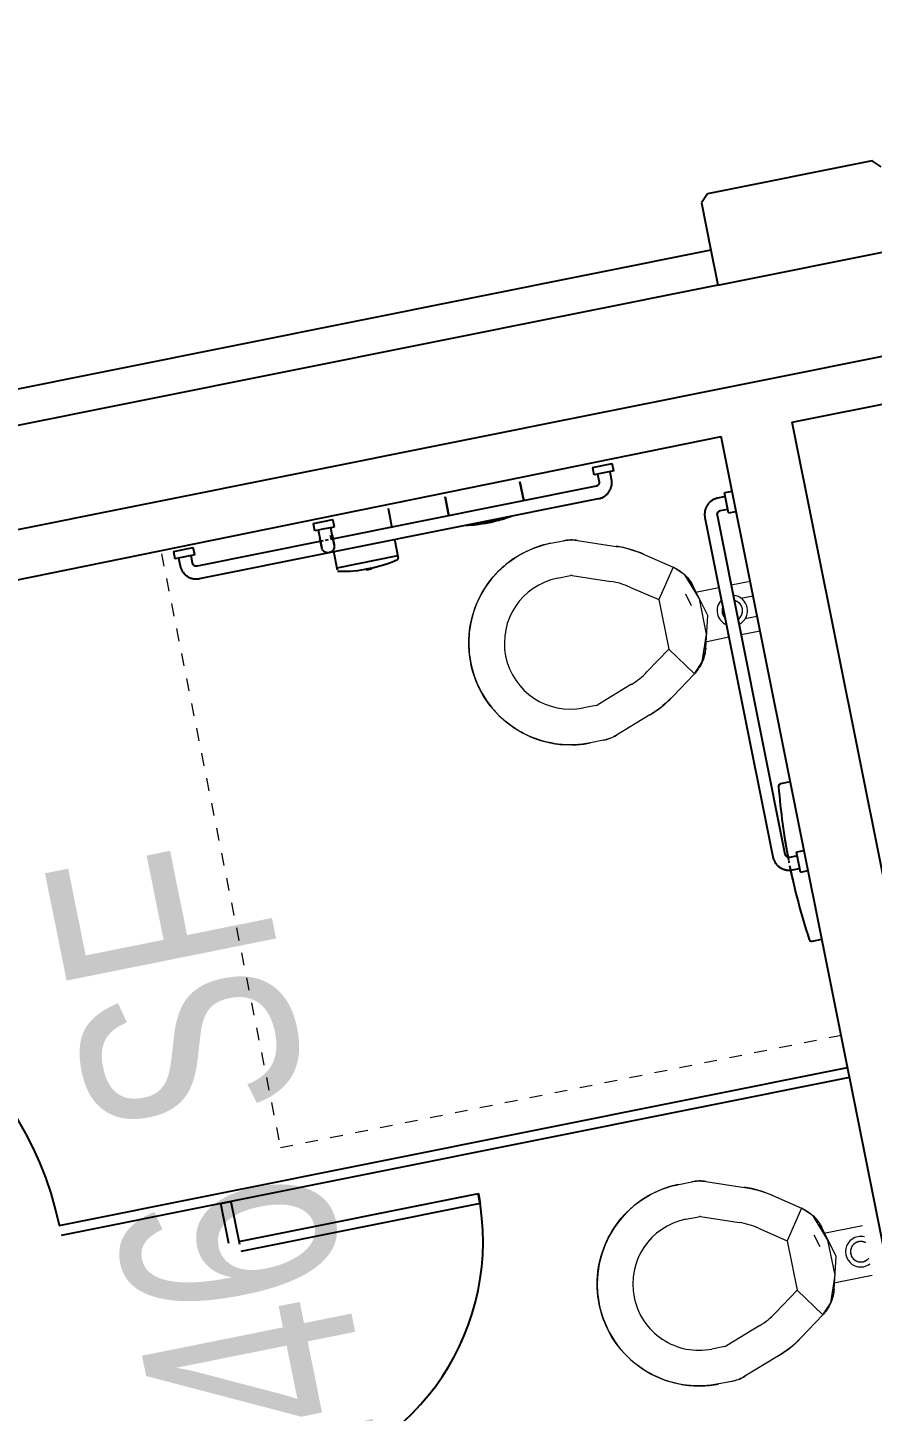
# Model space of a CAD drawing. Header units: inches. Extents: x 69200890 to 69205124, y 27678531 to 27681974.
# Drawn here: x 69201774.8 to 69201857.8, y 27679886.6 to 27680022.5 of the extents above; entities that cross this region are included whole.
import ezdxf
from ezdxf.enums import TextEntityAlignment as Align

# ---------------------------------------------------------------- set-up
doc = ezdxf.new("R2010")
doc.units = ezdxf.units.IN
doc.header["$LTSCALE"] = 10
doc.header["$MEASUREMENT"] = 0
doc.linetypes.add('Dash 1_8_', pattern=[0.25, 0.125, -0.125])
for name, color, linetype in [('A-DOOR', 2, 'CONTINUOUS'), ('A-FLOR', 3, 'CONTINUOUS'), ('A-WALL', 5, 'CONTINUOUS'), ('AREA-TEXT', 3, 'CONTINUOUS')]:
    doc.layers.add(name, color=color, linetype=linetype)
doc.layers.add('P-SANR-FIXT', color=6, linetype='CONTINUOUS', lineweight=9)
doc.styles.add('CP_AREA', font='arial.ttf', dxfattribs={"height": 15})

# ---------------------------------------------------------------- blocks, each defined once
blk = doc.blocks.new('pf_Toilet - Commercial _wall_ - WC-1 18_ seat height-12837906-LEVEL 1 FLOOR PLAN - OVERALL')
at = {"layer": 'P-SANR-FIXT', "linetype": 'Dash 1_8_'}
for p, q in [((-27.06, 60), (-27.06, 3.81)), ((32.45, 60), (-27.06, 60))]:
    blk.add_line(p, q, dxfattribs=at)
at = {"layer": 'P-SANR-FIXT'}
for p, q in [((5.94, 21.02), (5.94, 22.31)), ((9.44, 21.02), (9.44, 22.31)), ((22.44, 22.31), (22.44, 21.02)), ((25.94, 22.31), (25.94, 21.02)), ((10.79, 17.23), (9.47, 20.85)), ((22.41, 20.85), (21.1, 17.23)), ((7.5, 16.04), (6.18, 19.65)), ((25.7, 19.65), (24.38, 16.04)), ((13.47, 12.96), (11.69, 15.5)), ((20.19, 15.5), (18.42, 12.96)), ((10.6, 10.95), (8.82, 13.49)), ((13.47, 12.96), (10.6, 10.95)), ((13.47, 12.96), (10.6, 10.95)), ((18.42, 12.96), (13.47, 12.96)), ((21.28, 10.95), (18.42, 12.96)), ((21.28, 10.95), (18.42, 12.96)), ((23.06, 13.49), (21.28, 10.95)), ((10.6, 10.95), (11.58, 9.97)), ((20.3, 9.97), (21.28, 10.95)), ((11.58, 9.97), (14.18, 9.02)), ((17.19, 9.92), (18.43, 10.25)), ((17.7, 9.02), (20.3, 9.97)), ((12.84, 9.38), (15.94, 8.55)), ((13.44, 6.93), (13.44, 9.29)), ((14.18, 9.02), (17.7, 9.02)), ((15.94, 8.55), (19.04, 9.38)), ((18.44, 9.29), (18.44, 6.93)), ((13.44, 3.81), (13.44, 5.69)), ((18.44, 5.69), (18.44, 3.81)), ((14.94, 5.04), (14.94, 3.81)), ((16.94, 3.81), (16.94, 5.04))]:
    blk.add_line(p, q, dxfattribs=at)
at = {"layer": 'P-SANR-FIXT', "flags": 128}
for points in [[(8.87, 29.38), (9.16, 29.66), (9.46, 29.93), (9.77, 30.18), (10.09, 30.42), (10.42, 30.65), (10.75, 30.86), (11.1, 31.06), (11.45, 31.25), (11.81, 31.42), (12.18, 31.58), (12.52, 31.71)], [(12.52, 31.71), (12.9, 31.84), (13.28, 31.95), (13.67, 32.05), (14.06, 32.13), (14.46, 32.2), (14.85, 32.25), (15.25, 32.29), (15.65, 32.31), (15.94, 32.31)], [(15.94, 32.31), (16.34, 32.3), (16.74, 32.28), (17.14, 32.24), (17.53, 32.18), (17.93, 32.11), (18.32, 32.03), (18.7, 31.92), (19.09, 31.8), (19.36, 31.71)], [(19.36, 31.71), (19.73, 31.57), (20.1, 31.41), (20.46, 31.23), (20.81, 31.04), (21.16, 30.84), (21.5, 30.63), (21.82, 30.4), (22.14, 30.16), (22.45, 29.9), (22.75, 29.64), (23.01, 29.38)], [(6.54, 25.73), (6.69, 26.11), (6.85, 26.47), (7.02, 26.83), (7.21, 27.19), (7.41, 27.53), (7.63, 27.87), (7.86, 28.2), (8.1, 28.52), (8.35, 28.82), (8.62, 29.12), (8.87, 29.38)], [(23.01, 29.38), (23.29, 29.1), (23.55, 28.8), (23.81, 28.49), (24.05, 28.17), (24.28, 27.84), (24.49, 27.5), (24.69, 27.15), (24.88, 26.8), (25.05, 26.44), (25.21, 26.07), (25.34, 25.73)], [(5.94, 22.31), (5.95, 22.71), (5.97, 23.11), (6.01, 23.51), (6.07, 23.91), (6.14, 24.3), (6.23, 24.69), (6.33, 25.08), (6.45, 25.46), (6.54, 25.73)], [(25.34, 25.73), (25.47, 25.35), (25.58, 24.97), (25.68, 24.58), (25.76, 24.19), (25.83, 23.8), (25.88, 23.4), (25.92, 23), (25.94, 22.6), (25.94, 22.31)], [(6.18, 19.65), (6.13, 19.8), (6.08, 19.95), (6.05, 20.11), (6.01, 20.27), (5.99, 20.42), (5.96, 20.58), (5.95, 20.74), (5.94, 20.9), (5.94, 21.02)], [(25.94, 21.02), (25.94, 20.86), (25.93, 20.7), (25.91, 20.54), (25.89, 20.38), (25.86, 20.22), (25.83, 20.07), (25.79, 19.91), (25.74, 19.76), (25.7, 19.65)], [(8.82, 13.49), (8.58, 13.85), (8.35, 14.23), (8.13, 14.61), (7.93, 15), (7.75, 15.4), (7.58, 15.81), (7.5, 16.04)], [(24.38, 16.04), (24.23, 15.62), (24.05, 15.22), (23.86, 14.82), (23.65, 14.44), (23.43, 14.06), (23.19, 13.69), (23.06, 13.49)], [(12.84, 9.38), (12.69, 9.43), (12.54, 9.48), (12.39, 9.53), (12.24, 9.6), (12.09, 9.67), (11.95, 9.74), (11.81, 9.82), (11.68, 9.9), (11.55, 9.99), (11.42, 10.09), (11.29, 10.19), (11.17, 10.3), (11.06, 10.41), (10.95, 10.52), (10.84, 10.64), (10.74, 10.77), (10.64, 10.89), (10.6, 10.95)], [(21.28, 10.95), (21.19, 10.82), (21.09, 10.7), (20.98, 10.58), (20.88, 10.46), (20.76, 10.35), (20.64, 10.24), (20.52, 10.14), (20.39, 10.04), (20.26, 9.94), (20.13, 9.86), (19.99, 9.77), (19.85, 9.7), (19.71, 9.63), (19.56, 9.56), (19.41, 9.5), (19.26, 9.45), (19.11, 9.4), (19.04, 9.38)], [(15.94, 7.1), (15.9, 7.1), (15.86, 7.09), (15.82, 7.09), (15.78, 7.09), (15.74, 7.08), (15.7, 7.07), (15.66, 7.06), (15.62, 7.05), (15.59, 7.03), (15.55, 7.02), (15.51, 7), (15.48, 6.98), (15.44, 6.96), (15.41, 6.94)], [(16.5, 6.93), (16.46, 6.95), (16.43, 6.97), (16.39, 6.99), (16.35, 7.01), (16.32, 7.03), (16.28, 7.04), (16.24, 7.05), (16.2, 7.06), (16.16, 7.07), (16.12, 7.08), (16.08, 7.09), (16.04, 7.09), (16, 7.1), (15.96, 7.1), (15.94, 7.1)], [(15.02, 5.67), (15.04, 5.63), (15.06, 5.6), (15.08, 5.56), (15.1, 5.53), (15.13, 5.5), (15.15, 5.46), (15.18, 5.43), (15.2, 5.4), (15.23, 5.37), (15.26, 5.35), (15.29, 5.32), (15.32, 5.29), (15.35, 5.27), (15.39, 5.25), (15.42, 5.23), (15.46, 5.21), (15.49, 5.19), (15.53, 5.17), (15.57, 5.15), (15.6, 5.14), (15.64, 5.13), (15.68, 5.12), (15.72, 5.11), (15.76, 5.1), (15.8, 5.09), (15.84, 5.09), (15.88, 5.08), (15.92, 5.08), (15.94, 5.08)], [(15.94, 5.08), (15.98, 5.08), (16.02, 5.08), (16.06, 5.09), (16.1, 5.09), (16.14, 5.1), (16.18, 5.11), (16.22, 5.12), (16.26, 5.13), (16.3, 5.15), (16.33, 5.16), (16.37, 5.18), (16.41, 5.19), (16.44, 5.21), (16.48, 5.23), (16.51, 5.26), (16.54, 5.28), (16.58, 5.31), (16.61, 5.33), (16.64, 5.36), (16.66, 5.39), (16.69, 5.42), (16.72, 5.45), (16.74, 5.48), (16.77, 5.51), (16.79, 5.54), (16.81, 5.58), (16.83, 5.61), (16.85, 5.65), (16.87, 5.69)]]:
    blk.add_lwpolyline(points, dxfattribs=at)
at = {"layer": 'P-SANR-FIXT'}
for centre, radius, start, end in [((15.94, 22.31), 10, 90, 180), ((15.94, 22.31), 10, 110, 111.173), ((15.94, 22.31), 10, 104.1644, 110), ((15.94, 22.31), 10, 90, 100.6696), ((15.94, 22.31), 10, 360, 90), ((15.94, 22.31), 10, 79.3304, 90), ((15.94, 22.31), 10, 70, 75.8356), ((15.94, 22.31), 10, 68.827, 70), ((15.94, 22.31), 10, 119.1638, 122.5), ((15.94, 22.31), 10, 57.5, 60.8362), ((15.94, 22.31), 6.5, 90, 180), ((15.94, 22.31), 6.5, 360, 90), ((15.94, 22.31), 10, 147.5, 150.8362), ((15.94, 22.31), 10, 29.1638, 32.5), ((15.94, 22.31), 10, 158.827, 160), ((15.94, 22.31), 10, 20, 21.173), ((15.94, 22.31), 10, 160, 165.8356), ((15.94, 22.31), 10, 14.1644, 20), ((15.94, 22.31), 10, 169.3304, 180), ((15.94, 22.31), 10, 360, 10.6696), ((9.94, 21.02), 4, 180, 200), ((9.94, 21.02), 0.5, 180, 200), ((21.94, 21.02), 0.5, 340, 0), ((21.94, 21.02), 4, 340, 0), ((17.83, 19.8), 7.5, 200, 215), ((14.05, 19.8), 7.5, 325, 340), ((17.83, 19.8), 11, 200, 215), ((14.05, 19.8), 11, 325, 340), ((13.88, 13.25), 4, 235, 255), ((18.01, 13.25), 4, 285, 305), ((15.94, 6.09), 1.5, 34.9436, 145.1767), ((15.94, 6.09), 1.01, 90, 120.0055), ((15.94, 6.09), 1.01, 59.9945, 90), ((15.94, 6.09), 1.5, 196.0792, 343.9208), ((15.94, 6.09), 1.01, 204.4475, 270), ((15.94, 6.09), 1.01, 270, 335.5525)]:
    blk.add_arc(centre, radius, start, end, dxfattribs=at)
blk = doc.blocks.new('pf_Toilet - Commercial _wall_ - WC-2 18_ Seat Height-12837905-LEVEL 1 FLOOR PLAN - OVERALL')
at = {"layer": 'P-SANR-FIXT'}
for p, q in [((13.44, -9.29), (13.44, -5.43)), ((18.44, -5.44), (18.44, -9.29)), ((14.18, -9.02), (11.58, -9.97)), ((15.94, -8.55), (12.84, -9.38)), ((17.7, -9.02), (14.18, -9.02)), ((19.04, -9.38), (15.94, -8.55)), ((20.3, -9.97), (17.7, -9.02)), ((11.58, -9.97), (10.6, -10.95)), ((14.69, -9.92), (13.45, -10.25)), ((21.28, -10.95), (20.3, -9.97)), ((8.82, -13.49), (10.6, -10.95)), ((10.6, -10.95), (13.47, -12.96)), ((10.6, -10.95), (13.47, -12.96)), ((18.42, -12.96), (21.28, -10.95)), ((18.42, -12.96), (21.28, -10.95)), ((21.28, -10.95), (23.06, -13.49)), ((11.69, -15.5), (13.47, -12.96)), ((13.47, -12.96), (18.42, -12.96)), ((18.42, -12.96), (20.19, -15.5)), ((6.18, -19.65), (7.5, -16.04)), ((24.38, -16.04), (25.7, -19.65)), ((9.47, -20.85), (10.79, -17.23)), ((21.1, -17.23), (22.41, -20.85)), ((5.94, -22.31), (5.94, -21.02)), ((9.44, -22.31), (9.44, -21.02)), ((22.44, -21.02), (22.44, -22.31)), ((25.94, -21.02), (25.94, -22.31))]:
    blk.add_line(p, q, dxfattribs=at)
at = {"layer": 'P-SANR-FIXT', "flags": 128}
for points in [[(15.16, -5.45), (15.14, -5.48), (15.11, -5.51), (15.09, -5.54), (15.07, -5.58), (15.05, -5.61), (15.03, -5.65), (15.02, -5.69), (15, -5.72), (14.99, -5.76), (14.97, -5.8), (14.96, -5.84), (14.95, -5.88), (14.95, -5.92), (14.94, -5.96), (14.94, -6), (14.93, -6.04), (14.93, -6.08), (14.93, -6.12), (14.93, -6.16), (14.94, -6.2), (14.94, -6.24), (14.95, -6.28), (14.96, -6.32), (14.97, -6.36), (14.98, -6.4), (14.99, -6.43), (15.01, -6.47), (15.02, -6.51), (15.04, -6.55), (15.06, -6.58), (15.08, -6.62), (15.1, -6.65), (15.13, -6.68), (15.15, -6.72), (15.18, -6.75), (15.2, -6.78), (15.23, -6.81), (15.26, -6.83), (15.29, -6.86), (15.32, -6.89), (15.35, -6.91), (15.39, -6.93), (15.42, -6.95), (15.46, -6.97), (15.49, -6.99), (15.53, -7.01), (15.57, -7.03), (15.6, -7.04), (15.64, -7.05), (15.68, -7.06), (15.72, -7.07), (15.76, -7.08), (15.8, -7.09), (15.84, -7.09), (15.88, -7.1), (15.92, -7.1), (15.94, -7.1)], [(15.94, -7.1), (15.98, -7.1), (16.02, -7.09), (16.06, -7.09), (16.1, -7.09), (16.14, -7.08), (16.18, -7.07), (16.22, -7.06), (16.26, -7.05), (16.3, -7.03), (16.33, -7.02), (16.37, -7), (16.41, -6.98), (16.44, -6.96), (16.48, -6.94), (16.51, -6.92), (16.54, -6.9), (16.58, -6.87), (16.61, -6.85), (16.64, -6.82), (16.66, -6.79), (16.69, -6.76), (16.72, -6.73), (16.74, -6.7), (16.77, -6.67), (16.79, -6.63), (16.81, -6.6), (16.83, -6.56), (16.85, -6.53), (16.87, -6.49), (16.88, -6.45), (16.89, -6.42), (16.91, -6.38), (16.92, -6.34), (16.93, -6.3), (16.93, -6.26), (16.94, -6.22), (16.95, -6.18), (16.95, -6.14), (16.95, -6.1), (16.95, -6.06), (16.95, -6.02), (16.94, -5.98), (16.94, -5.94), (16.93, -5.9), (16.92, -5.86), (16.91, -5.82), (16.9, -5.78), (16.89, -5.74), (16.87, -5.71), (16.86, -5.67), (16.84, -5.63), (16.82, -5.6), (16.8, -5.56), (16.78, -5.53), (16.76, -5.5), (16.73, -5.46)], [(10.6, -10.95), (10.69, -10.82), (10.79, -10.7), (10.9, -10.58), (11.01, -10.46), (11.12, -10.35), (11.24, -10.24), (11.36, -10.14), (11.49, -10.04), (11.62, -9.94), (11.75, -9.86), (11.89, -9.77), (12.03, -9.7), (12.17, -9.63), (12.32, -9.56), (12.47, -9.5), (12.62, -9.45), (12.77, -9.4), (12.84, -9.38)], [(19.04, -9.38), (19.19, -9.43), (19.35, -9.48), (19.5, -9.53), (19.64, -9.6), (19.79, -9.67), (19.93, -9.74), (20.07, -9.82), (20.2, -9.9), (20.34, -9.99), (20.46, -10.09), (20.59, -10.19), (20.71, -10.3), (20.82, -10.41), (20.94, -10.52), (21.04, -10.64), (21.14, -10.77), (21.24, -10.89), (21.28, -10.95)], [(7.5, -16.04), (7.66, -15.62), (7.83, -15.22), (8.02, -14.82), (8.23, -14.44), (8.45, -14.06), (8.69, -13.69), (8.82, -13.49)], [(23.06, -13.49), (23.3, -13.85), (23.53, -14.23), (23.75, -14.61), (23.95, -15), (24.13, -15.4), (24.3, -15.81), (24.38, -16.04)], [(5.94, -21.02), (5.94, -20.86), (5.95, -20.7), (5.97, -20.54), (5.99, -20.38), (6.02, -20.22), (6.06, -20.07), (6.1, -19.91), (6.14, -19.76), (6.18, -19.65)], [(25.7, -19.65), (25.75, -19.8), (25.8, -19.95), (25.84, -20.11), (25.87, -20.27), (25.9, -20.42), (25.92, -20.58), (25.93, -20.74), (25.94, -20.9), (25.94, -21.02)], [(6.54, -25.73), (6.41, -25.35), (6.3, -24.97), (6.2, -24.58), (6.12, -24.19), (6.05, -23.8), (6, -23.4), (5.96, -23), (5.95, -22.6), (5.94, -22.31)], [(25.94, -22.31), (25.93, -22.71), (25.91, -23.11), (25.87, -23.51), (25.81, -23.91), (25.74, -24.3), (25.65, -24.69), (25.55, -25.08), (25.43, -25.46), (25.34, -25.73)], [(8.87, -29.38), (8.59, -29.1), (8.33, -28.8), (8.07, -28.49), (7.83, -28.17), (7.61, -27.84), (7.39, -27.5), (7.19, -27.15), (7, -26.8), (6.83, -26.44), (6.67, -26.07), (6.54, -25.73)], [(25.34, -25.73), (25.19, -26.11), (25.03, -26.47), (24.86, -26.83), (24.67, -27.19), (24.47, -27.53), (24.26, -27.87), (24.03, -28.2), (23.79, -28.52), (23.53, -28.82), (23.26, -29.12), (23.01, -29.38)], [(12.52, -31.71), (12.15, -31.57), (11.78, -31.41), (11.42, -31.23), (11.07, -31.04), (10.72, -30.84), (10.39, -30.63), (10.06, -30.4), (9.74, -30.16), (9.43, -29.9), (9.13, -29.64), (8.87, -29.38)], [(23.01, -29.38), (22.72, -29.66), (22.42, -29.93), (22.11, -30.18), (21.8, -30.42), (21.47, -30.65), (21.13, -30.86), (20.78, -31.06), (20.43, -31.25), (20.07, -31.42), (19.7, -31.58), (19.36, -31.71)], [(15.94, -32.31), (15.54, -32.3), (15.14, -32.28), (14.74, -32.24), (14.35, -32.18), (13.95, -32.11), (13.56, -32.03), (13.18, -31.92), (12.8, -31.8), (12.52, -31.71)], [(19.36, -31.71), (18.98, -31.84), (18.6, -31.95), (18.21, -32.05), (17.82, -32.13), (17.43, -32.2), (17.03, -32.25), (16.63, -32.29), (16.23, -32.31), (15.94, -32.31)]]:
    blk.add_lwpolyline(points, dxfattribs=at)
at = {"layer": 'P-SANR-FIXT'}
for centre, radius, start, end in [((15.94, -6.09), 1.01, 139.0919, 270), ((15.94, -6.09), 1.01, 330.8251, 40.9081), ((15.94, -6.09), 1.5, 154.6977, 180), ((15.94, -6.09), 1.5, 180, 0), ((15.94, -6.09), 1.01, 270, 315.4779), ((15.94, -6.09), 1.5, 0, 25.3023), ((13.88, -13.25), 4, 105, 125), ((18.01, -13.25), 4, 55, 75), ((17.83, -19.8), 11, 145, 160), ((14.05, -19.8), 11, 20, 35), ((17.83, -19.8), 7.5, 145, 160), ((14.05, -19.8), 7.5, 20, 35), ((9.94, -21.02), 4, 160, 180), ((21.94, -21.02), 4, 0, 20), ((9.94, -21.02), 0.5, 160, 180), ((21.94, -21.02), 0.5, 0, 20), ((15.94, -22.31), 10, 180, 270), ((15.94, -22.31), 10, 180, 190.6696), ((15.94, -22.31), 6.5, 180, 270), ((15.94, -22.31), 10, 270, 0), ((15.94, -22.31), 6.5, 270, 0), ((15.94, -22.31), 10, 349.3304, 0), ((15.94, -22.31), 10, 194.1644, 200), ((15.94, -22.31), 10, 200, 201.173), ((15.94, -22.31), 10, 338.827, 340), ((15.94, -22.31), 10, 340, 345.8356), ((15.94, -22.31), 10, 209.1638, 212.5), ((15.94, -22.31), 10, 327.5, 330.8362), ((15.94, -22.31), 10, 237.5, 240.8362), ((15.94, -22.31), 10, 299.1638, 302.5), ((15.94, -22.31), 10, 248.827, 250), ((15.94, -22.31), 10, 250, 255.8356), ((15.94, -22.31), 10, 259.3304, 270), ((15.94, -22.31), 10, 270, 280.6696), ((15.94, -22.31), 10, 284.1644, 290), ((15.94, -22.31), 10, 290, 291.173)]:
    blk.add_arc(centre, radius, start, end, dxfattribs=at)

msp = doc.modelspace()

# ---------------------------------------------------------------- linework, layer by layer
at = {"layer": 'A-DOOR'}
for p, q in [((69201795.52, 27679903.27), (69201819.06, 27679907.98)), ((69201819.06, 27679907.98), (69201819.25, 27679907)), ((69201819.25, 27679907), (69201795.72, 27679902.29))]:
    msp.add_line(p, q, dxfattribs=at)
for centre, radius, start, end in [((69201746.5, 27679898.54), 32, 11.3283, 101.3283), ((69201795.52, 27679903.27), 24, 281.3283, 11.3283)]:
    msp.add_arc(centre, radius, start, end, dxfattribs=at)
at = {"layer": 'A-FLOR'}
for p, q in [((69201830.26, 27679979.31), (69201832.22, 27679979.7)), ((69201830.26, 27679979.31), (69201830.41, 27679978.58)), ((69201832.37, 27679978.97), (69201832.22, 27679979.7)), ((69201823.15, 27679977.9), (69201823.52, 27679976.05)), ((69201823.52, 27679976.05), (69201823.15, 27679977.9)), ((69201823.15, 27679977.9), (69201823.52, 27679976.05)), ((69201832.37, 27679978.97), (69201830.41, 27679978.58)), ((69201830.78, 27679978.65), (69201830.93, 27679977.91)), ((69201832.15, 27679978.16), (69201832, 27679978.9)), ((69201830.63, 27679977.47), (69201804.51, 27679972.24)), ((69201843.33, 27679976.45), (69201842.59, 27679976.3)), ((69201843.99, 27679976.96), (69201843.26, 27679976.82)), ((69201843.65, 27679974.85), (69201843.26, 27679976.82)), ((69201791.66, 27679968.39), (69201830.88, 27679976.25)), ((69201810.19, 27679975.3), (69201810.57, 27679973.39)), ((69201816.17, 27679974.55), (69201815.8, 27679976.42)), ((69201815.8, 27679976.42), (69201816.17, 27679974.55)), ((69201816.17, 27679974.55), (69201815.8, 27679976.42)), ((69201842.84, 27679975.07), (69201843.58, 27679975.22)), ((69201802.81, 27679973.81), (69201802.96, 27679973.08)), ((69201802.81, 27679973.81), (69201802.96, 27679973.08)), ((69201802.83, 27679973.82), (69201803.79, 27679974.01)), ((69201803.79, 27679974.01), (69201804.75, 27679974.2)), ((69201804.92, 27679973.47), (69201804.77, 27679974.2)), ((69201804.92, 27679973.47), (69201804.77, 27679974.2)), ((69201841.32, 27679974.39), (69201848, 27679941.05)), ((69201849.22, 27679941.3), (69201842.55, 27679974.63)), ((69201843.65, 27679974.85), (69201844.38, 27679975)), ((69201803.94, 27679973.27), (69201802.98, 27679973.08)), ((69201802.98, 27679973.08), (69201802.98, 27679973.08)), ((69201803.32, 27679973.15), (69201803.47, 27679972.41)), ((69201803.32, 27679973.15), (69201803.47, 27679972.41)), ((69201804.89, 27679973.46), (69201803.94, 27679973.27)), ((69201804.62, 27679972.25), (69201804.54, 27679972.63)), ((69201804.7, 27679972.66), (69201804.55, 27679973.4)), ((69201804.7, 27679972.66), (69201804.55, 27679973.4)), ((69201804.89, 27679973.46), (69201804.89, 27679973.46)), ((69201789.08, 27679971.06), (69201791.04, 27679971.45)), ((69201789.08, 27679971.06), (69201789.23, 27679970.33)), ((69201791.19, 27679970.72), (69201791.04, 27679971.45)), ((69201803.8, 27679972.1), (69201791.41, 27679969.62)), ((69201804.31, 27679972.2), (69201804.01, 27679972.14)), ((69201805.23, 27679969.21), (69201804.86, 27679971.06)), ((69201810.8, 27679972.26), (69201811.17, 27679970.4)), ((69201791.19, 27679970.72), (69201789.23, 27679970.33)), ((69201789.6, 27679970.4), (69201789.74, 27679969.66)), ((69201790.97, 27679969.91), (69201790.82, 27679970.65)), ((69201805.18, 27679969.46), (69201811.13, 27679970.65)), ((69201808.04, 27679969.32), (69201808.16, 27679969.35)), ((69201808.16, 27679969.35), (69201808.04, 27679969.32)), ((69201808.04, 27679969.32), (69201808.06, 27679969.26)), ((69201808.06, 27679969.26), (69201808.55, 27679969.35)), ((69201808.55, 27679969.35), (69201808.06, 27679969.26)), ((69201808.41, 27679969.4), (69201808.53, 27679969.42)), ((69201808.53, 27679969.42), (69201808.41, 27679969.4)), ((69201808.55, 27679969.35), (69201808.53, 27679969.42)), ((69201849.71, 27679948.41), (69201848.76, 27679948.22)), ((69201850.4, 27679941.15), (69201849.67, 27679941)), ((69201851.06, 27679941.66), (69201850.33, 27679941.52)), ((69201850.72, 27679939.56), (69201850.33, 27679941.52)), ((69201849.91, 27679939.78), (69201850.65, 27679939.92)), ((69201850.72, 27679939.56), (69201851.46, 27679939.7)), ((69201851.86, 27679932.78), (69201852.8, 27679932.97)), ((69201777.87, 27679904.83), (69201855.33, 27679920.35)), ((69201855.53, 27679919.37), (69201778.07, 27679903.85)), ((69201793.76, 27679906.99), (69201794.74, 27679907.19)), ((69201794.74, 27679907.19), (69201795.58, 27679903.01)), ((69201794.54, 27679903.07), (69201793.76, 27679906.99))]:
    msp.add_line(p, q, dxfattribs=at)
at = {"layer": 'A-FLOR', "flags": 128}
for points in [[(69201830.93, 27679977.91), (69201830.93, 27679977.9), (69201830.93, 27679977.89), (69201830.93, 27679977.87), (69201830.93, 27679977.86), (69201830.93, 27679977.84), (69201830.93, 27679977.83), (69201830.93, 27679977.81), (69201830.93, 27679977.8), (69201830.93, 27679977.78), (69201830.93, 27679977.77), (69201830.92, 27679977.75), (69201830.92, 27679977.74), (69201830.91, 27679977.72), (69201830.91, 27679977.71), (69201830.9, 27679977.69), (69201830.9, 27679977.68), (69201830.89, 27679977.67), (69201830.88, 27679977.65), (69201830.87, 27679977.64), (69201830.87, 27679977.63), (69201830.86, 27679977.62), (69201830.85, 27679977.6), (69201830.84, 27679977.59), (69201830.83, 27679977.58), (69201830.82, 27679977.57), (69201830.81, 27679977.56), (69201830.8, 27679977.55), (69201830.78, 27679977.54), (69201830.77, 27679977.53), (69201830.76, 27679977.53), (69201830.75, 27679977.52), (69201830.73, 27679977.51), (69201830.72, 27679977.5), (69201830.71, 27679977.5), (69201830.69, 27679977.49), (69201830.68, 27679977.49), (69201830.66, 27679977.48), (69201830.65, 27679977.48), (69201830.64, 27679977.47), (69201830.63, 27679977.47)], [(69201830.88, 27679976.25), (69201830.94, 27679976.26), (69201831, 27679976.28), (69201831.07, 27679976.3), (69201831.13, 27679976.32), (69201831.19, 27679976.34), (69201831.25, 27679976.37), (69201831.3, 27679976.4), (69201831.36, 27679976.43), (69201831.42, 27679976.46), (69201831.47, 27679976.5), (69201831.53, 27679976.54), (69201831.58, 27679976.58), (69201831.63, 27679976.62), (69201831.67, 27679976.66), (69201831.72, 27679976.71), (69201831.77, 27679976.75), (69201831.81, 27679976.8), (69201831.85, 27679976.85), (69201831.89, 27679976.91), (69201831.92, 27679976.96), (69201831.96, 27679977.02), (69201831.99, 27679977.07), (69201832.02, 27679977.13), (69201832.05, 27679977.19), (69201832.07, 27679977.25), (69201832.09, 27679977.31), (69201832.11, 27679977.37), (69201832.13, 27679977.43), (69201832.15, 27679977.5), (69201832.16, 27679977.56), (69201832.17, 27679977.63), (69201832.18, 27679977.69), (69201832.18, 27679977.75), (69201832.18, 27679977.82), (69201832.18, 27679977.88), (69201832.18, 27679977.95), (69201832.17, 27679978.01), (69201832.17, 27679978.08), (69201832.15, 27679978.14), (69201832.15, 27679978.16)], [(69201842.59, 27679976.3), (69201842.53, 27679976.29), (69201842.47, 27679976.27), (69201842.41, 27679976.25), (69201842.35, 27679976.23), (69201842.28, 27679976.21), (69201842.23, 27679976.18), (69201842.17, 27679976.15), (69201842.11, 27679976.12), (69201842.05, 27679976.09), (69201842, 27679976.05), (69201841.95, 27679976.01), (69201841.9, 27679975.97), (69201841.85, 27679975.93), (69201841.8, 27679975.89), (69201841.75, 27679975.84), (69201841.71, 27679975.79), (69201841.66, 27679975.75), (69201841.62, 27679975.69), (69201841.58, 27679975.64), (69201841.55, 27679975.59), (69201841.51, 27679975.53), (69201841.48, 27679975.48), (69201841.45, 27679975.42), (69201841.43, 27679975.36), (69201841.4, 27679975.3), (69201841.38, 27679975.24), (69201841.36, 27679975.18), (69201841.34, 27679975.11), (69201841.33, 27679975.05), (69201841.31, 27679974.99), (69201841.3, 27679974.92), (69201841.3, 27679974.86), (69201841.29, 27679974.79), (69201841.29, 27679974.73), (69201841.29, 27679974.66), (69201841.29, 27679974.6), (69201841.3, 27679974.53), (69201841.31, 27679974.47), (69201841.32, 27679974.41), (69201841.32, 27679974.39)], [(69201817.9, 27679973.65), (69201818.07, 27679973.65), (69201818.64, 27679973.69), (69201819.21, 27679973.76), (69201819.77, 27679973.85), (69201820.33, 27679973.96), (69201820.89, 27679974.09), (69201821.44, 27679974.24), (69201821.99, 27679974.42), (69201822.28, 27679974.53)], [(69201842.55, 27679974.63), (69201842.54, 27679974.65), (69201842.54, 27679974.66), (69201842.54, 27679974.68), (69201842.54, 27679974.69), (69201842.54, 27679974.71), (69201842.54, 27679974.72), (69201842.54, 27679974.74), (69201842.54, 27679974.75), (69201842.54, 27679974.77), (69201842.55, 27679974.78), (69201842.55, 27679974.8), (69201842.55, 27679974.81), (69201842.56, 27679974.83), (69201842.56, 27679974.84), (69201842.57, 27679974.85), (69201842.58, 27679974.87), (69201842.58, 27679974.88), (69201842.59, 27679974.89), (69201842.6, 27679974.91), (69201842.61, 27679974.92), (69201842.61, 27679974.93), (69201842.62, 27679974.94), (69201842.63, 27679974.96), (69201842.64, 27679974.97), (69201842.65, 27679974.98), (69201842.66, 27679974.99), (69201842.68, 27679975), (69201842.69, 27679975.01), (69201842.7, 27679975.01), (69201842.71, 27679975.02), (69201842.72, 27679975.03), (69201842.74, 27679975.04), (69201842.75, 27679975.05), (69201842.77, 27679975.05), (69201842.78, 27679975.06), (69201842.79, 27679975.06), (69201842.81, 27679975.07), (69201842.82, 27679975.07), (69201842.84, 27679975.07), (69201842.84, 27679975.07)], [(69201803.67, 27679971.43), (69201803.67, 27679971.43), (69201803.67, 27679971.44), (69201803.67, 27679971.44), (69201803.66, 27679971.45), (69201803.66, 27679971.45), (69201803.66, 27679971.46), (69201803.66, 27679971.47), (69201803.66, 27679971.48), (69201803.65, 27679971.5), (69201803.65, 27679971.51), (69201803.65, 27679971.53), (69201803.65, 27679971.54), (69201803.64, 27679971.56), (69201803.64, 27679971.58), (69201803.63, 27679971.61), (69201803.63, 27679971.63), (69201803.62, 27679971.65), (69201803.62, 27679971.68), (69201803.61, 27679971.7), (69201803.61, 27679971.73), (69201803.6, 27679971.76), (69201803.6, 27679971.79), (69201803.59, 27679971.82), (69201803.58, 27679971.85), (69201803.58, 27679971.88), (69201803.57, 27679971.92), (69201803.56, 27679971.95), (69201803.56, 27679971.99), (69201803.55, 27679972.02), (69201803.54, 27679972.06), (69201803.53, 27679972.1), (69201803.53, 27679972.13), (69201803.52, 27679972.17), (69201803.51, 27679972.21), (69201803.5, 27679972.25), (69201803.5, 27679972.29), (69201803.49, 27679972.33), (69201803.48, 27679972.36), (69201803.47, 27679972.4), (69201803.47, 27679972.41)], [(69201803.47, 27679972.41), (69201803.48, 27679972.38), (69201803.49, 27679972.34), (69201803.49, 27679972.3), (69201803.5, 27679972.26), (69201803.51, 27679972.22), (69201803.52, 27679972.18), (69201803.53, 27679972.14), (69201803.53, 27679972.11), (69201803.54, 27679972.07), (69201803.55, 27679972.03), (69201803.55, 27679972), (69201803.56, 27679971.96), (69201803.57, 27679971.93), (69201803.58, 27679971.89), (69201803.58, 27679971.86), (69201803.59, 27679971.83), (69201803.59, 27679971.8), (69201803.6, 27679971.77), (69201803.61, 27679971.74), (69201803.61, 27679971.71), (69201803.62, 27679971.68), (69201803.62, 27679971.66), (69201803.63, 27679971.63), (69201803.63, 27679971.61), (69201803.64, 27679971.59), (69201803.64, 27679971.57), (69201803.64, 27679971.55), (69201803.65, 27679971.53), (69201803.65, 27679971.52), (69201803.65, 27679971.5), (69201803.66, 27679971.49), (69201803.66, 27679971.48), (69201803.66, 27679971.46), (69201803.66, 27679971.46), (69201803.66, 27679971.45), (69201803.67, 27679971.44), (69201803.67, 27679971.44), (69201803.67, 27679971.44), (69201803.67, 27679971.43)], [(69201804.7, 27679972.66), (69201804.7, 27679972.62), (69201804.71, 27679972.58), (69201804.72, 27679972.54), (69201804.73, 27679972.5), (69201804.74, 27679972.47), (69201804.74, 27679972.43), (69201804.75, 27679972.39), (69201804.76, 27679972.35), (69201804.77, 27679972.31), (69201804.77, 27679972.28), (69201804.78, 27679972.24), (69201804.79, 27679972.21), (69201804.79, 27679972.17), (69201804.8, 27679972.14), (69201804.81, 27679972.11), (69201804.81, 27679972.07), (69201804.82, 27679972.04), (69201804.83, 27679972.01), (69201804.83, 27679971.98), (69201804.84, 27679971.96), (69201804.84, 27679971.93), (69201804.85, 27679971.9), (69201804.85, 27679971.88), (69201804.86, 27679971.86), (69201804.86, 27679971.84), (69201804.87, 27679971.81), (69201804.87, 27679971.8), (69201804.87, 27679971.78), (69201804.88, 27679971.76), (69201804.88, 27679971.75), (69201804.88, 27679971.73), (69201804.88, 27679971.72), (69201804.89, 27679971.71), (69201804.89, 27679971.7), (69201804.89, 27679971.69), (69201804.89, 27679971.69), (69201804.89, 27679971.68), (69201804.89, 27679971.68), (69201804.89, 27679971.68)], [(69201804.89, 27679971.68), (69201804.89, 27679971.68), (69201804.89, 27679971.68), (69201804.89, 27679971.69), (69201804.89, 27679971.69), (69201804.89, 27679971.7), (69201804.89, 27679971.71), (69201804.89, 27679971.72), (69201804.88, 27679971.73), (69201804.88, 27679971.74), (69201804.88, 27679971.76), (69201804.87, 27679971.77), (69201804.87, 27679971.79), (69201804.87, 27679971.81), (69201804.86, 27679971.83), (69201804.86, 27679971.85), (69201804.85, 27679971.87), (69201804.85, 27679971.9), (69201804.84, 27679971.92), (69201804.84, 27679971.95), (69201804.83, 27679971.98), (69201804.83, 27679972.01), (69201804.82, 27679972.04), (69201804.82, 27679972.07), (69201804.81, 27679972.1), (69201804.8, 27679972.13), (69201804.8, 27679972.16), (69201804.79, 27679972.2), (69201804.78, 27679972.23), (69201804.77, 27679972.27), (69201804.77, 27679972.3), (69201804.76, 27679972.34), (69201804.75, 27679972.38), (69201804.75, 27679972.42), (69201804.74, 27679972.46), (69201804.73, 27679972.49), (69201804.72, 27679972.53), (69201804.71, 27679972.57), (69201804.71, 27679972.61), (69201804.7, 27679972.65), (69201804.7, 27679972.66)], [(69201804.4, 27679970.94), (69201804.38, 27679970.94), (69201804.35, 27679970.94), (69201804.33, 27679970.93), (69201804.3, 27679970.93), (69201804.28, 27679970.93), (69201804.25, 27679970.93), (69201804.23, 27679970.93), (69201804.2, 27679970.94), (69201804.18, 27679970.94), (69201804.15, 27679970.94), (69201804.13, 27679970.95), (69201804.11, 27679970.96), (69201804.08, 27679970.96), (69201804.06, 27679970.97), (69201804.04, 27679970.98), (69201804.01, 27679970.99), (69201803.99, 27679971), (69201803.97, 27679971.02), (69201803.95, 27679971.03), (69201803.93, 27679971.04), (69201803.91, 27679971.06), (69201803.89, 27679971.07), (69201803.87, 27679971.09), (69201803.85, 27679971.1), (69201803.83, 27679971.12), (69201803.81, 27679971.14), (69201803.8, 27679971.16), (69201803.78, 27679971.18), (69201803.77, 27679971.2), (69201803.75, 27679971.22), (69201803.74, 27679971.24), (69201803.73, 27679971.26), (69201803.72, 27679971.29), (69201803.71, 27679971.31), (69201803.7, 27679971.33), (69201803.69, 27679971.36), (69201803.68, 27679971.38), (69201803.67, 27679971.4), (69201803.67, 27679971.43), (69201803.67, 27679971.43)], [(69201804.89, 27679971.68), (69201804.9, 27679971.66), (69201804.9, 27679971.63), (69201804.9, 27679971.61), (69201804.9, 27679971.58), (69201804.91, 27679971.56), (69201804.9, 27679971.53), (69201804.9, 27679971.51), (69201804.9, 27679971.48), (69201804.9, 27679971.46), (69201804.89, 27679971.43), (69201804.89, 27679971.41), (69201804.88, 27679971.38), (69201804.87, 27679971.36), (69201804.86, 27679971.34), (69201804.86, 27679971.31), (69201804.85, 27679971.29), (69201804.83, 27679971.27), (69201804.82, 27679971.25), (69201804.81, 27679971.22), (69201804.8, 27679971.2), (69201804.78, 27679971.18), (69201804.77, 27679971.16), (69201804.75, 27679971.14), (69201804.73, 27679971.13), (69201804.71, 27679971.11), (69201804.7, 27679971.09), (69201804.68, 27679971.07), (69201804.66, 27679971.06), (69201804.64, 27679971.04), (69201804.62, 27679971.03), (69201804.6, 27679971.02), (69201804.57, 27679971.01), (69201804.55, 27679970.99), (69201804.53, 27679970.98), (69201804.51, 27679970.97), (69201804.48, 27679970.97), (69201804.46, 27679970.96), (69201804.43, 27679970.95), (69201804.41, 27679970.95), (69201804.4, 27679970.94)], [(69201789.74, 27679969.66), (69201789.76, 27679969.6), (69201789.77, 27679969.54), (69201789.79, 27679969.48), (69201789.81, 27679969.41), (69201789.84, 27679969.35), (69201789.87, 27679969.3), (69201789.89, 27679969.24), (69201789.92, 27679969.18), (69201789.96, 27679969.12), (69201789.99, 27679969.07), (69201790.03, 27679969.02), (69201790.07, 27679968.96), (69201790.11, 27679968.92), (69201790.16, 27679968.87), (69201790.2, 27679968.82), (69201790.25, 27679968.78), (69201790.3, 27679968.73), (69201790.35, 27679968.69), (69201790.4, 27679968.65), (69201790.46, 27679968.62), (69201790.51, 27679968.58), (69201790.57, 27679968.55), (69201790.63, 27679968.52), (69201790.68, 27679968.5), (69201790.74, 27679968.47), (69201790.81, 27679968.45), (69201790.87, 27679968.43), (69201790.93, 27679968.41), (69201790.99, 27679968.4), (69201791.06, 27679968.38), (69201791.12, 27679968.37), (69201791.19, 27679968.37), (69201791.25, 27679968.36), (69201791.32, 27679968.36), (69201791.38, 27679968.36), (69201791.45, 27679968.36), (69201791.51, 27679968.37), (69201791.57, 27679968.38), (69201791.64, 27679968.39), (69201791.66, 27679968.39)], [(69201791.41, 27679969.62), (69201791.4, 27679969.61), (69201791.38, 27679969.61), (69201791.37, 27679969.61), (69201791.35, 27679969.61), (69201791.34, 27679969.61), (69201791.32, 27679969.61), (69201791.31, 27679969.61), (69201791.29, 27679969.61), (69201791.28, 27679969.61), (69201791.26, 27679969.62), (69201791.25, 27679969.62), (69201791.23, 27679969.62), (69201791.22, 27679969.63), (69201791.2, 27679969.63), (69201791.19, 27679969.64), (69201791.18, 27679969.64), (69201791.16, 27679969.65), (69201791.15, 27679969.66), (69201791.14, 27679969.67), (69201791.12, 27679969.67), (69201791.11, 27679969.68), (69201791.1, 27679969.69), (69201791.09, 27679969.7), (69201791.08, 27679969.71), (69201791.07, 27679969.72), (69201791.06, 27679969.73), (69201791.05, 27679969.75), (69201791.04, 27679969.76), (69201791.03, 27679969.77), (69201791.02, 27679969.78), (69201791.01, 27679969.79), (69201791.01, 27679969.81), (69201791, 27679969.82), (69201790.99, 27679969.83), (69201790.99, 27679969.85), (69201790.98, 27679969.86), (69201790.98, 27679969.88), (69201790.97, 27679969.89), (69201790.97, 27679969.91), (69201790.97, 27679969.91)], [(69201849.67, 27679941), (69201849.65, 27679941), (69201849.64, 27679941), (69201849.62, 27679941), (69201849.61, 27679940.99), (69201849.59, 27679940.99), (69201849.58, 27679940.99), (69201849.56, 27679941), (69201849.55, 27679941), (69201849.53, 27679941), (69201849.52, 27679941), (69201849.5, 27679941.01), (69201849.49, 27679941.01), (69201849.47, 27679941.01), (69201849.46, 27679941.02), (69201849.45, 27679941.02), (69201849.43, 27679941.03), (69201849.42, 27679941.04), (69201849.41, 27679941.04), (69201849.39, 27679941.05), (69201849.38, 27679941.06), (69201849.37, 27679941.07), (69201849.36, 27679941.08), (69201849.34, 27679941.09), (69201849.33, 27679941.1), (69201849.32, 27679941.11), (69201849.31, 27679941.12), (69201849.3, 27679941.13), (69201849.29, 27679941.14), (69201849.28, 27679941.16), (69201849.28, 27679941.17), (69201849.27, 27679941.18), (69201849.26, 27679941.19), (69201849.25, 27679941.21), (69201849.25, 27679941.22), (69201849.24, 27679941.23), (69201849.24, 27679941.25), (69201849.23, 27679941.26), (69201849.23, 27679941.28), (69201849.23, 27679941.29), (69201849.22, 27679941.3)], [(69201848, 27679941.05), (69201848.01, 27679940.99), (69201848.03, 27679940.92), (69201848.05, 27679940.86), (69201848.07, 27679940.8), (69201848.09, 27679940.74), (69201848.12, 27679940.68), (69201848.15, 27679940.62), (69201848.18, 27679940.57), (69201848.21, 27679940.51), (69201848.25, 27679940.46), (69201848.29, 27679940.4), (69201848.33, 27679940.35), (69201848.37, 27679940.3), (69201848.41, 27679940.25), (69201848.46, 27679940.21), (69201848.51, 27679940.16), (69201848.55, 27679940.12), (69201848.61, 27679940.08), (69201848.66, 27679940.04), (69201848.71, 27679940), (69201848.77, 27679939.97), (69201848.82, 27679939.94), (69201848.88, 27679939.91), (69201848.94, 27679939.88), (69201849, 27679939.86), (69201849.06, 27679939.83), (69201849.12, 27679939.81), (69201849.19, 27679939.8), (69201849.25, 27679939.78), (69201849.31, 27679939.77), (69201849.38, 27679939.76), (69201849.44, 27679939.75), (69201849.51, 27679939.75), (69201849.57, 27679939.74), (69201849.64, 27679939.75), (69201849.7, 27679939.75), (69201849.77, 27679939.75), (69201849.83, 27679939.76), (69201849.89, 27679939.77), (69201849.91, 27679939.78)]]:
    msp.add_lwpolyline(points, dxfattribs=at)
at = {"layer": 'A-FLOR'}
for centre, radius, start, end in [((69201817.31, 27679987.95), 14.31, 273.4753, 278.4825), ((69201817.31, 27679987.95), 14.31, 278.7003, 281.3283), ((69201817.31, 27679987.95), 14.31, 280.1144, 283.9079), ((69201817.31, 27679987.95), 14.31, 281.3283, 283.9563), ((69201817.31, 27679987.95), 14.31, 283.9588, 289.1813), ((69201805.6, 27679982.81), 13.7, 281.3283, 293.6877), ((69201811.05, 27679970.38), 0.125, 293.6877, 11.3283), ((69201805.35, 27679969.23), 0.125, 191.3283, 268.9689), ((69201805.6, 27679982.81), 13.7, 268.9689, 281.3283), ((69201848.81, 27679947.98), 0.25, 101.3283, 184.3968), ((69201911.81, 27679952.82), 63.43, 184.3968, 191.015), ((69201848.81, 27679947.98), 0.25, 115.173, 170.5521), ((69201911.81, 27679952.82), 63.43, 189.2064, 191.0192), ((69201911.81, 27679952.82), 63.43, 189.2064, 191.0192), ((69201911.81, 27679952.82), 63.43, 191.0764, 191.2392), ((69201911.81, 27679952.82), 63.43, 191.0764, 191.2392), ((69201911.81, 27679952.82), 63.43, 191.079, 191.2359), ((69201911.81, 27679952.82), 63.43, 191.5014, 198.2597), ((69201911.81, 27679952.82), 63.43, 191.5066, 193.4501), ((69201911.81, 27679952.82), 63.43, 191.5066, 193.4501), ((69201851.81, 27679933.03), 0.25, 198.2597, 281.3283), ((69201851.81, 27679933.03), 0.25, 212.1045, 267.4835)]:
    msp.add_arc(centre, radius, start, end, dxfattribs=at)
for points in [[(69201820.13, 27679973.91), (69201820.07, 27679973.9), (69201819.97, 27679973.88), (69201819.8, 27679973.85), (69201819.62, 27679973.82), (69201819.52, 27679973.8), (69201819.48, 27679973.8)], [(69201820.77, 27679974.06), (69201820.74, 27679974.05), (69201820.68, 27679974.03), (69201820.54, 27679974), (69201820.36, 27679973.96), (69201820.2, 27679973.93), (69201820.13, 27679973.91)]]:
    msp.add_open_spline(points, degree=3, knots=[0, 0, 0, 0, 0.2, 0.4, 0.7, 1, 1, 1, 1], dxfattribs=at)
at = {"layer": 'A-WALL'}
for p, q in [((69201694.56, 27679957.36), (69202019.84, 27680022.53)), ((69201857.76, 27680009.43), (69201841.58, 27680006.19)), ((69201858.64, 27680008.85), (69201857.76, 27680009.43)), ((69201841.58, 27680006.19), (69201840.99, 27680005.31)), ((69201840.99, 27680005.31), (69201841.92, 27680000.65)), ((69201841.92, 27680000.65), (69201594.83, 27679951.15)), ((69201841.92, 27680000.65), (69201842.54, 27679997.59)), ((69201842.61, 27679997.22), (69201860.26, 27680000.76)), ((69201842.61, 27679997.22), (69201595.52, 27679947.72)), ((69201842.54, 27679997.59), (69201842.61, 27679997.22)), ((69201890.3, 27679745.81), (69201842.91, 27679982.36))]:
    msp.add_line(p, q, dxfattribs=at)
at = {"layer": 'A-WALL', "lineweight": 25}
for p, q in [((69201849.9, 27679983.76), (69201873.43, 27679988.48)), ((69201898.29, 27679742.19), (69201849.9, 27679983.76))]:
    msp.add_line(p, q, dxfattribs=at)
at = {"layer": 'A-WALL', "lineweight": -3}
msp.add_line((69201699.12, 27679953.05), (69201842.91, 27679982.36), dxfattribs=at)

# ---------------------------------------------------------------- block references
at = {"layer": 'P-SANR-FIXT'}
for name, p, rotation in [('pf_Toilet - Commercial _wall_ - WC-1 18_ seat height-12837906-LEVEL 1 FLOOR PLAN - OVERALL', (69201853.12, 27679950.81), 101.328283025014), ('pf_Toilet - Commercial _wall_ - WC-2 18_ Seat Height-12837905-LEVEL 1 FLOOR PLAN - OVERALL', (69201859.48, 27679919.08), 281.328283025014)]:
    msp.add_blockref(name, p, dxfattribs=dict(at, rotation=rotation))

# ---------------------------------------------------------------- texts
at = {"layer": 'AREA-TEXT', "style": 'CP_AREA', "width": 0.75}
msp.add_text('246 SF', height=21, rotation=101.37, dxfattribs=at).set_placement((69201793.58, 27679907.6), align=Align.MIDDLE_CENTER)

doc.saveas('drawing.dxf')
